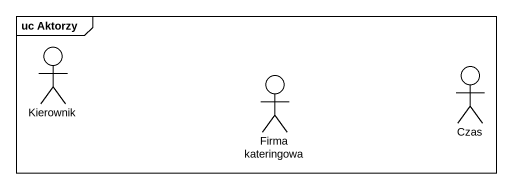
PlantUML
@startuml
mainframe uc Aktorzy
actor Kierownik
actor "Firma kateringowa" as Firma_kateringowa
actor Czas
@enduml
